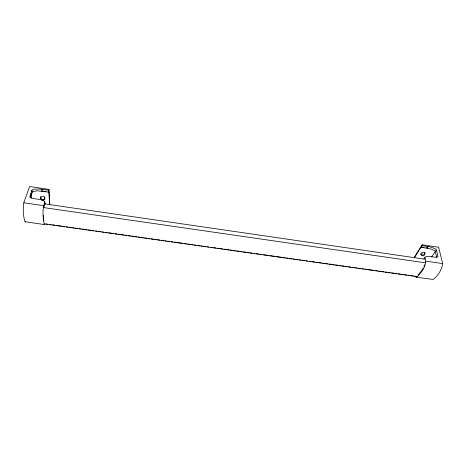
<?xml version="1.0" encoding="UTF-8"?>
<svg xmlns="http://www.w3.org/2000/svg" width="466" height="466" viewBox="0 0 466 466"><rect width="100%" height="100%" fill="white"/><g stroke="black" fill="none" stroke-linecap="round" stroke-linejoin="round"><path stroke-width="0.7" d="M40.565 197.013C40.117 199.244 43.996 200.834 44.952 198.609M420.786 253.673C420.682 256.347 425.679 254.908 424.963 252.642M30.15 197.631L32.597 191.584L37.338 190.798L48.796 192.167L48.697 190.262L39.482 188.98L33.558 189.243L31.921 190.221L29.807 196.821C34.076 200.124 40.589 198.009 44.765 201.562L44.847 202.063C42.19 209.147 42.779 217.173 44.27 224.443L44.823 224.129M424.532 258.31L423.938 259.096L425.068 257.063C429.058 254.873 433.922 258.519 437.947 256.585L436.496 250.009L435.168 248.687L430.176 246.898L422.283 245.652L421.281 247.254L431.079 249.001L435.034 250.953L436.957 257.809M49.798 205.057L48.977 189.394L29.614 186.522L23.795 202.803C22.898 209.03 23.096 215.682 24.948 221.711L44.555 224.606M43.798 207.545L44.963 203.962L44.847 202.063M48.796 192.167L48.889 191.875L49.559 204.568M48.697 190.262L48.977 189.394M423.92 266.307L424.462 264.799M422.54 269.156L423.157 267.991M422.225 269.738L418.206 275.039M414.192 257.389L422.085 244.778L438.617 247.23L442.688 263.587C441.89 269.709 438.087 275.767 433.17 279.46L416.022 277.148L415.689 276.623M414.507 257.669L421.212 246.963L421.281 247.254M25.286 221.88L25.583 221.402M427.118 248.116L428.137 246.52M431.697 256.935L435.582 251.028M435.448 251.599L436.496 250.009M40.758 196.594L41.09 196.262M421.73 252.52L422.243 252.24M416.022 277.148L416.668 277.13C421.852 272.476 427.503 264.839 424.969 257.5M46.012 223.901L47.45 224.105M49.612 224.414L51.05 224.618M52.489 224.822L54.65 225.125M56.095 225.328L61.133 226.045M62.572 226.249L64.733 226.558M66.178 226.761L67.617 226.965M69.055 227.169L71.216 227.472M72.655 227.676L74.1 227.88M75.539 228.084L77.7 228.392M79.138 228.596L80.577 228.8M82.022 229.004L84.177 229.307M85.622 229.511L87.06 229.715M88.499 229.919L90.66 230.227M92.099 230.431L93.544 230.635M95.705 230.944L97.144 231.148M98.582 231.352L100.743 231.654M102.182 231.858L103.627 232.062M105.066 232.266L107.227 232.575M108.665 232.779L113.704 233.489M115.149 233.693L117.31 234.002M118.748 234.206L120.187 234.41M121.626 234.614L123.787 234.916M125.232 235.12L126.67 235.324M128.109 235.528L130.27 235.837M131.709 236.041L133.154 236.245M134.592 236.448L136.754 236.757M138.192 236.961L140.353 237.264M141.792 237.468L143.237 237.672M144.676 237.876L146.837 238.184M148.275 238.388L149.714 238.592M151.159 238.796L153.314 239.099M154.759 239.303L156.197 239.507M157.636 239.71L159.797 240.019M161.236 240.223L163.397 240.526M164.842 240.73L166.28 240.939M167.719 241.143L169.88 241.446M171.319 241.65L172.764 241.854M174.202 242.058L176.364 242.367M177.802 242.57L182.841 243.281M184.286 243.485L186.447 243.794M187.885 243.998L189.324 244.201M190.763 244.405L192.924 244.708M194.369 244.912L195.807 245.116M197.246 245.32L199.407 245.629M200.846 245.832L202.291 246.036M203.729 246.24L205.89 246.549M207.329 246.753L208.768 246.957M210.929 247.26L212.374 247.463M213.812 247.667L215.974 247.976M217.412 248.18L222.451 248.891M223.896 249.094L228.934 249.811M230.373 250.015L232.534 250.318M233.979 250.522L235.417 250.725M236.856 250.929L239.017 251.238M240.456 251.442L241.901 251.646M243.339 251.85L245.5 252.158M246.939 252.362L248.378 252.566M249.823 252.77L251.978 253.073M253.422 253.277L254.861 253.481M256.3 253.685L258.461 253.993M259.9 254.197L261.344 254.401M263.506 254.704L268.544 255.42M269.983 255.624L275.027 256.341M276.466 256.545L281.511 257.255M282.949 257.459L285.11 257.768M286.549 257.972L287.988 258.176M289.433 258.38L291.588 258.682M293.032 258.886L294.471 259.09M295.91 259.294L298.071 259.603M299.51 259.807L300.954 260.011M302.393 260.214L304.554 260.517M305.993 260.721L307.432 260.925M309.593 261.234L311.038 261.438M312.476 261.642L314.637 261.95M316.076 262.154L321.115 262.865M322.559 263.069L327.598 263.785M329.037 263.989L331.198 264.292M332.642 264.496L334.081 264.7M335.52 264.904L337.681 265.212M339.12 265.416L340.564 265.62M342.003 265.824L344.164 266.127M345.603 266.331L347.042 266.54M348.486 266.744L350.648 267.047M352.086 267.251L354.247 267.56M355.686 267.764L357.125 267.967M358.57 268.171L360.725 268.474M362.169 268.678L363.608 268.882M365.047 269.086L367.208 269.395M368.647 269.598L373.691 270.309M375.13 270.513L377.291 270.822M378.73 271.026L380.174 271.229M381.613 271.433L383.774 271.742M385.213 271.946L386.652 272.15M388.096 272.354L390.252 272.657M391.696 272.86L396.735 273.577M398.174 273.781L400.335 274.084M401.779 274.288L403.218 274.491M404.657 274.695L406.818 275.004M408.257 275.208L409.701 275.412M411.14 275.616L413.301 275.919M414.74 276.122L416.901 276.431M44.369 223.907L417.169 276.688M43.07 207.498L425.376 262.83M44.363 203.823L424.474 259.125M23.795 202.803L43.664 205.687M425.79 261.135L442.688 263.587M41.899 190.844L43.297 191.048M44.695 191.258L46.093 191.462M422.627 247.172L424.037 247.376M426.157 247.691L427.567 247.9M44.264 196.728L44.643 197.165M422.085 244.778L422.283 245.652M44.893 197.648L44.998 198.137M44.876 203.461L44.963 203.962M43.623 219.294L43.816 220.808M31.065 193.454L31.472 198.423M43.577 218.688L43.379 215.49M31.921 190.221L32.072 192.138M41.87 189.254L41.992 191.159M40.367 197.59C43.775 206.147 47.654 192.854 40.367 197.59M420.915 254.255C424.683 260.045 427.613 247.912 420.915 254.255"/></g></svg>
